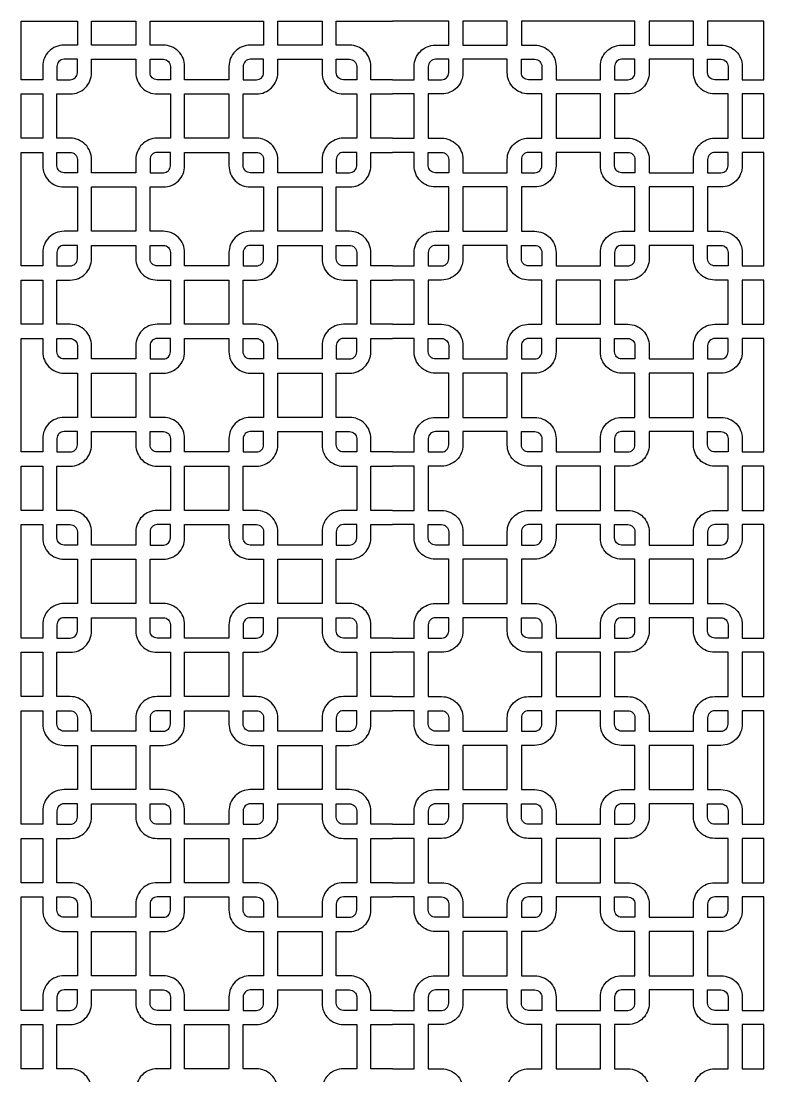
# Model space of a CAD drawing. Header units: inches. Extents: x 1694 to 2394, y -2929 to 1011.
# Drawn here: x 1694 to 2394, y 16 to 1011 of the extents above; entities that cross this region are included whole.
import ezdxf

# ---------------------------------------------------------------- set-up
doc = ezdxf.new("R2010")
doc.units = ezdxf.units.IN
doc.header["$MEASUREMENT"] = 0

msp = doc.modelspace()

# ---------------------------------------------------------------- linework, layer by layer
for points in [[(1746.74, 1010.54), (1746.74, 987.86), (1734.18, 987.86, 0.414214), (1714.11, 967.8), (1714.11, 955.23), (1693.75, 955.23)], [(1922.25, 1010.54), (1922.25, 987.86), (1909.69, 987.86, 0.414214), (1889.62, 967.8), (1889.62, 955.23), (1847.87, 955.23), (1847.87, 967.8, 0.414214), (1827.81, 987.86), (1815.24, 987.86), (1815.24, 1010.54)], [(2043.75, 955.23), (2023.38, 955.23), (2023.38, 967.8, 0.414214), (2003.32, 987.86), (1990.75, 987.86), (1990.75, 1010.54)], [(2043.75, 955.23), (2064.11, 955.23), (2064.11, 967.8, -0.414214), (2084.18, 987.86), (2096.74, 987.86), (2096.74, 1010.54)], [(2165.24, 1010.54), (2165.24, 987.86), (2177.81, 987.86, -0.414214), (2197.87, 967.8), (2197.87, 955.23), (2239.62, 955.23), (2239.62, 967.8, -0.414214), (2259.69, 987.86), (2272.25, 987.86), (2272.25, 1010.54)], [(2340.75, 1010.54), (2340.75, 987.86), (2353.32, 987.86, -0.414214), (2373.38, 967.8), (2373.38, 955.23), (2393.75, 955.23)], [(1693.75, 886.73), (1714.11, 886.73), (1714.11, 874.16, 0.414214), (1734.18, 854.1), (1746.74, 854.1), (1746.74, 812.35), (1734.18, 812.35, 0.414214), (1714.11, 792.29), (1714.11, 779.72), (1693.75, 779.72)], [(2043.75, 779.72), (2023.38, 779.72), (2023.38, 792.29, 0.414214), (2003.32, 812.35), (1990.75, 812.35), (1990.75, 854.1), (2003.32, 854.1, 0.414214), (2023.38, 874.16), (2023.38, 886.73), (2043.75, 886.73)], [(2043.75, 779.72), (2064.11, 779.72), (2064.11, 792.29, -0.414214), (2084.18, 812.35), (2096.74, 812.35), (2096.74, 854.1), (2084.18, 854.1, -0.414214), (2064.11, 874.16), (2064.11, 886.73), (2043.75, 886.73)], [(2393.75, 886.73), (2373.38, 886.73), (2373.38, 874.16, -0.414214), (2353.32, 854.1), (2340.75, 854.1), (2340.75, 812.35), (2353.32, 812.35, -0.414214), (2373.38, 792.29), (2373.38, 779.72), (2393.75, 779.72)], [(1693.75, 711.22), (1714.11, 711.22), (1714.11, 698.66, 0.414214), (1734.18, 678.59), (1746.74, 678.59), (1746.74, 636.84), (1734.18, 636.84, 0.414214), (1714.11, 616.78), (1714.11, 604.21), (1693.75, 604.21)], [(2043.75, 604.21), (2023.38, 604.21), (2023.38, 616.78, 0.414214), (2003.32, 636.84), (1990.75, 636.84), (1990.75, 678.59), (2003.32, 678.59, 0.414214), (2023.38, 698.66), (2023.38, 711.22), (2043.75, 711.22)], [(2043.75, 604.21), (2064.11, 604.21), (2064.11, 616.78, -0.414214), (2084.18, 636.84), (2096.74, 636.84), (2096.74, 678.59), (2084.18, 678.59, -0.414214), (2064.11, 698.66), (2064.11, 711.22), (2043.75, 711.22)], [(2393.75, 711.22), (2373.38, 711.22), (2373.38, 698.66, -0.414214), (2353.32, 678.59), (2340.75, 678.59), (2340.75, 636.84), (2353.32, 636.84, -0.414214), (2373.38, 616.78), (2373.38, 604.21), (2393.75, 604.21)], [(1693.75, 535.71), (1714.11, 535.71), (1714.11, 523.15, 0.414214), (1734.18, 503.08), (1746.74, 503.08), (1746.74, 461.33), (1734.18, 461.33, 0.414214), (1714.11, 441.27), (1714.11, 428.7), (1693.75, 428.7)], [(2043.75, 428.7), (2023.38, 428.7), (2023.38, 441.27, 0.414214), (2003.32, 461.33), (1990.75, 461.33), (1990.75, 503.08), (2003.32, 503.08, 0.414214), (2023.38, 523.15), (2023.38, 535.71), (2043.75, 535.71)], [(2043.75, 428.7), (2064.11, 428.7), (2064.11, 441.27, -0.414214), (2084.18, 461.33), (2096.74, 461.33), (2096.74, 503.08), (2084.18, 503.08, -0.414214), (2064.11, 523.15), (2064.11, 535.71), (2043.75, 535.71)], [(2393.75, 535.71), (2373.38, 535.71), (2373.38, 523.15, -0.414214), (2353.32, 503.08), (2340.75, 503.08), (2340.75, 461.33), (2353.32, 461.33, -0.414214), (2373.38, 441.27), (2373.38, 428.7), (2393.75, 428.7)], [(1693.75, 360.2), (1714.11, 360.2), (1714.11, 347.64, 0.414214), (1734.18, 327.57), (1746.74, 327.57), (1746.74, 285.82), (1734.18, 285.82, 0.414214), (1714.11, 265.76), (1714.11, 253.2), (1693.75, 253.2)], [(2043.75, 253.2), (2023.38, 253.2), (2023.38, 265.76, 0.414214), (2003.32, 285.82), (1990.75, 285.82), (1990.75, 327.57), (2003.32, 327.57, 0.414214), (2023.38, 347.64), (2023.38, 360.2), (2043.75, 360.2)], [(2043.75, 253.2), (2064.11, 253.2), (2064.11, 265.76, -0.414214), (2084.18, 285.82), (2096.74, 285.82), (2096.74, 327.57), (2084.18, 327.57, -0.414214), (2064.11, 347.64), (2064.11, 360.2), (2043.75, 360.2)], [(2393.75, 360.2), (2373.38, 360.2), (2373.38, 347.64, -0.414214), (2353.32, 327.57), (2340.75, 327.57), (2340.75, 285.82), (2353.32, 285.82, -0.414214), (2373.38, 265.76), (2373.38, 253.2), (2393.75, 253.2)], [(1693.75, 184.69), (1714.11, 184.69), (1714.11, 172.13, 0.414214), (1734.18, 152.07), (1746.74, 152.07), (1746.74, 110.32), (1734.18, 110.32, 0.414214), (1714.11, 90.25), (1714.11, 77.69), (1693.75, 77.69)], [(2043.75, 77.69), (2023.38, 77.69), (2023.38, 90.25, 0.414214), (2003.32, 110.32), (1990.75, 110.32), (1990.75, 152.07), (2003.32, 152.07, 0.414214), (2023.38, 172.13), (2023.38, 184.69), (2043.75, 184.69)], [(2043.75, 77.69), (2064.11, 77.69), (2064.11, 90.25, -0.414214), (2084.18, 110.32), (2096.74, 110.32), (2096.74, 152.07), (2084.18, 152.07, -0.414214), (2064.11, 172.13), (2064.11, 184.69), (2043.75, 184.69)], [(2393.75, 184.69), (2373.38, 184.69), (2373.38, 172.13, -0.414214), (2353.32, 152.07), (2340.75, 152.07), (2340.75, 110.32), (2353.32, 110.32, -0.414214), (2373.38, 90.25), (2373.38, 77.69), (2393.75, 77.69)]]:
    msp.add_lwpolyline(points, format="xyb")
for points in [[(1693.75, 955.23), (1693.75, 1010.54), (1746.74, 1010.54)], [(1801.87, 1010.54), (1801.87, 987.86), (1760.12, 987.86), (1760.12, 1010.54)], [(1760.12, 1010.54), (1801.87, 1010.54)], [(1815.24, 1010.54), (1922.25, 1010.54)], [(1977.38, 1010.54), (1977.38, 987.86), (1935.63, 987.86), (1935.63, 1010.54)], [(1935.63, 1010.54), (1977.38, 1010.54)], [(1990.75, 1010.54), (2043.75, 1010.54)], [(2096.74, 1010.54), (2043.75, 1010.54)], [(2151.87, 1010.54), (2110.12, 1010.54)], [(2110.12, 1010.54), (2110.12, 987.86), (2151.87, 987.86), (2151.87, 1010.54)], [(2272.25, 1010.54), (2165.24, 1010.54)], [(2327.38, 1010.54), (2285.63, 1010.54)], [(2285.63, 1010.54), (2285.63, 987.86), (2327.38, 987.86), (2327.38, 1010.54)], [(2393.75, 955.23), (2393.75, 1010.54), (2340.75, 1010.54)], [(1693.75, 941.86), (1714.11, 941.86), (1714.11, 900.11), (1693.75, 900.11)], [(1693.75, 900.11), (1693.75, 941.86)], [(2043.75, 900.11), (2023.38, 900.11), (2023.38, 941.86), (2043.75, 941.86)], [(2043.75, 900.11), (2064.11, 900.11), (2064.11, 941.86), (2043.75, 941.86)], [(2393.75, 941.86), (2373.38, 941.86), (2373.38, 900.11), (2393.75, 900.11)], [(2393.75, 900.11), (2393.75, 941.86)], [(1693.75, 779.72), (1693.75, 886.73)], [(2393.75, 779.72), (2393.75, 886.73)], [(1693.75, 766.35), (1714.11, 766.35), (1714.11, 724.6), (1693.75, 724.6)], [(1693.75, 724.6), (1693.75, 766.35)], [(2043.75, 724.6), (2023.38, 724.6), (2023.38, 766.35), (2043.75, 766.35)], [(2043.75, 724.6), (2064.11, 724.6), (2064.11, 766.35), (2043.75, 766.35)], [(2393.75, 766.35), (2373.38, 766.35), (2373.38, 724.6), (2393.75, 724.6)], [(2393.75, 724.6), (2393.75, 766.35)], [(1693.75, 604.21), (1693.75, 711.22)], [(2393.75, 604.21), (2393.75, 711.22)], [(1693.75, 590.84), (1714.11, 590.84), (1714.11, 549.09), (1693.75, 549.09)], [(1693.75, 549.09), (1693.75, 590.84)], [(2043.75, 549.09), (2023.38, 549.09), (2023.38, 590.84), (2043.75, 590.84)], [(2043.75, 549.09), (2064.11, 549.09), (2064.11, 590.84), (2043.75, 590.84)], [(2393.75, 590.84), (2373.38, 590.84), (2373.38, 549.09), (2393.75, 549.09)], [(2393.75, 549.09), (2393.75, 590.84)], [(1693.75, 428.7), (1693.75, 535.71)], [(2393.75, 428.7), (2393.75, 535.71)], [(1693.75, 415.33), (1714.11, 415.33), (1714.11, 373.58), (1693.75, 373.58)], [(1693.75, 373.58), (1693.75, 415.33)], [(2043.75, 373.58), (2023.38, 373.58), (2023.38, 415.33), (2043.75, 415.33)], [(2043.75, 373.58), (2064.11, 373.58), (2064.11, 415.33), (2043.75, 415.33)], [(2393.75, 415.33), (2373.38, 415.33), (2373.38, 373.58), (2393.75, 373.58)], [(2393.75, 373.58), (2393.75, 415.33)], [(1693.75, 253.2), (1693.75, 360.2)], [(2393.75, 253.2), (2393.75, 360.2)], [(1693.75, 239.82), (1714.11, 239.82), (1714.11, 198.07), (1693.75, 198.07)], [(1693.75, 198.07), (1693.75, 239.82)], [(2043.75, 198.07), (2023.38, 198.07), (2023.38, 239.82), (2043.75, 239.82)], [(2043.75, 198.07), (2064.11, 198.07), (2064.11, 239.82), (2043.75, 239.82)], [(2393.75, 239.82), (2373.38, 239.82), (2373.38, 198.07), (2393.75, 198.07)], [(2393.75, 198.07), (2393.75, 239.82)], [(1693.75, 77.69), (1693.75, 184.69)], [(2393.75, 77.69), (2393.75, 184.69)], [(1693.75, 64.31), (1714.11, 64.31), (1714.11, 22.56), (1693.75, 22.56)], [(1693.75, 22.56), (1693.75, 64.31)], [(2043.75, 22.56), (2023.38, 22.56), (2023.38, 64.31), (2043.75, 64.31)], [(2043.75, 22.56), (2064.11, 22.56), (2064.11, 64.31), (2043.75, 64.31)], [(2393.75, 64.31), (2373.38, 64.31), (2373.38, 22.56), (2393.75, 22.56)], [(2393.75, 22.56), (2393.75, 64.31)]]:
    msp.add_lwpolyline(points)
for points in [[(1834.5, 941.86), (1834.5, 900.11), (1821.93, 900.11, 0.414214), (1801.87, 880.04), (1801.87, 867.48), (1760.12, 867.48), (1760.12, 880.04, 0.414214), (1740.05, 900.11), (1727.49, 900.11), (1727.49, 941.86), (1740.05, 941.86, 0.414214), (1760.12, 961.92), (1760.12, 974.48), (1801.87, 974.48), (1801.87, 961.92, 0.414214), (1821.93, 941.86)], [(1727.49, 955.23), (1740.05, 955.23, 0.414214), (1746.74, 961.92), (1746.74, 974.48), (1734.18, 974.48, 0.414214), (1727.49, 967.8)], [(1815.24, 974.48), (1827.81, 974.48, -0.414214), (1834.5, 967.8), (1834.5, 955.23), (1821.93, 955.23, -0.414214), (1815.24, 961.92)], [(2010.01, 941.86), (2010.01, 900.11), (1997.44, 900.11, 0.414214), (1977.38, 880.04), (1977.38, 867.48), (1935.63, 867.48), (1935.63, 880.04, 0.414214), (1915.56, 900.11), (1903, 900.11), (1903, 941.86), (1915.56, 941.86, 0.414214), (1935.63, 961.92), (1935.63, 974.48), (1977.38, 974.48), (1977.38, 961.92, 0.414214), (1997.44, 941.86)], [(1903, 955.23), (1915.56, 955.23, 0.414214), (1922.25, 961.92), (1922.25, 974.48), (1909.69, 974.48, 0.414214), (1903, 967.8)], [(1990.75, 974.48), (2003.32, 974.48, -0.414214), (2010.01, 967.8), (2010.01, 955.23), (1997.44, 955.23, -0.414214), (1990.75, 961.92)], [(2096.74, 974.48), (2084.18, 974.48, 0.414214), (2077.49, 967.8), (2077.49, 955.23), (2090.05, 955.23, 0.414214), (2096.74, 961.92)], [(2077.49, 941.86), (2077.49, 900.11), (2090.05, 900.11, -0.414214), (2110.12, 880.04), (2110.12, 867.48), (2151.87, 867.48), (2151.87, 880.04, -0.414214), (2171.93, 900.11), (2184.5, 900.11), (2184.5, 941.86), (2171.93, 941.86, -0.414214), (2151.87, 961.92), (2151.87, 974.48), (2110.12, 974.48), (2110.12, 961.92, -0.414214), (2090.05, 941.86)], [(2184.5, 955.23), (2171.93, 955.23, -0.414214), (2165.24, 961.92), (2165.24, 974.48), (2177.81, 974.48, -0.414214), (2184.5, 967.8)], [(2272.25, 974.48), (2259.69, 974.48, 0.414214), (2253, 967.8), (2253, 955.23), (2265.56, 955.23, 0.414214), (2272.25, 961.92)], [(2253, 941.86), (2253, 900.11), (2265.56, 900.11, -0.414214), (2285.63, 880.04), (2285.63, 867.48), (2327.38, 867.48), (2327.38, 880.04, -0.414214), (2347.44, 900.11), (2360.01, 900.11), (2360.01, 941.86), (2347.44, 941.86, -0.414214), (2327.38, 961.92), (2327.38, 974.48), (2285.63, 974.48), (2285.63, 961.92, -0.414214), (2265.56, 941.86)], [(2360.01, 955.23), (2347.44, 955.23, -0.414214), (2340.75, 961.92), (2340.75, 974.48), (2353.32, 974.48, -0.414214), (2360.01, 967.8)], [(1727.49, 886.73), (1740.05, 886.73, -0.414214), (1746.74, 880.04), (1746.74, 867.48), (1734.18, 867.48, -0.414214), (1727.49, 874.16)], [(1922.25, 854.1), (1922.25, 812.35), (1909.69, 812.35, 0.414214), (1889.62, 792.29), (1889.62, 779.72), (1847.87, 779.72), (1847.87, 792.29, 0.414214), (1827.81, 812.35), (1815.24, 812.35), (1815.24, 854.1), (1827.81, 854.1, 0.414214), (1847.87, 874.16), (1847.87, 886.73), (1889.62, 886.73), (1889.62, 874.16, 0.414214), (1909.69, 854.1)], [(1815.24, 867.48), (1827.81, 867.48, 0.414214), (1834.5, 874.16), (1834.5, 886.73), (1821.93, 886.73, 0.414214), (1815.24, 880.04)], [(1903, 886.73), (1915.56, 886.73, -0.414214), (1922.25, 880.04), (1922.25, 867.48), (1909.69, 867.48, -0.414214), (1903, 874.16)], [(1990.75, 867.48), (2003.32, 867.48, 0.414214), (2010.01, 874.16), (2010.01, 886.73), (1997.44, 886.73, 0.414214), (1990.75, 880.04)], [(2096.74, 867.48), (2084.18, 867.48, -0.414214), (2077.49, 874.16), (2077.49, 886.73), (2090.05, 886.73, -0.414214), (2096.74, 880.04)], [(2184.5, 886.73), (2171.93, 886.73, 0.414214), (2165.24, 880.04), (2165.24, 867.48), (2177.81, 867.48, 0.414214), (2184.5, 874.16)], [(2165.24, 854.1), (2165.24, 812.35), (2177.81, 812.35, -0.414214), (2197.87, 792.29), (2197.87, 779.72), (2239.62, 779.72), (2239.62, 792.29, -0.414214), (2259.69, 812.35), (2272.25, 812.35), (2272.25, 854.1), (2259.69, 854.1, -0.414214), (2239.62, 874.16), (2239.62, 886.73), (2197.87, 886.73), (2197.87, 874.16, -0.414214), (2177.81, 854.1)], [(2272.25, 867.48), (2259.69, 867.48, -0.414214), (2253, 874.16), (2253, 886.73), (2265.56, 886.73, -0.414214), (2272.25, 880.04)], [(2360.01, 886.73), (2347.44, 886.73, 0.414214), (2340.75, 880.04), (2340.75, 867.48), (2353.32, 867.48, 0.414214), (2360.01, 874.16)], [(1834.5, 766.35), (1834.5, 724.6), (1821.93, 724.6, 0.414214), (1801.87, 704.53), (1801.87, 691.97), (1760.12, 691.97), (1760.12, 704.53, 0.414214), (1740.05, 724.6), (1727.49, 724.6), (1727.49, 766.35), (1740.05, 766.35, 0.414214), (1760.12, 786.41), (1760.12, 798.97), (1801.87, 798.97), (1801.87, 786.41, 0.414214), (1821.93, 766.35)], [(1727.49, 779.72), (1740.05, 779.72, 0.414214), (1746.74, 786.41), (1746.74, 798.97), (1734.18, 798.97, 0.414214), (1727.49, 792.29)], [(1815.24, 798.97), (1827.81, 798.97, -0.414214), (1834.5, 792.29), (1834.5, 779.72), (1821.93, 779.72, -0.414214), (1815.24, 786.41)], [(2010.01, 766.35), (2010.01, 724.6), (1997.44, 724.6, 0.414214), (1977.38, 704.53), (1977.38, 691.97), (1935.63, 691.97), (1935.63, 704.53, 0.414214), (1915.56, 724.6), (1903, 724.6), (1903, 766.35), (1915.56, 766.35, 0.414214), (1935.63, 786.41), (1935.63, 798.97), (1977.38, 798.97), (1977.38, 786.41, 0.414214), (1997.44, 766.35)], [(1903, 779.72), (1915.56, 779.72, 0.414214), (1922.25, 786.41), (1922.25, 798.97), (1909.69, 798.97, 0.414214), (1903, 792.29)], [(1990.75, 798.97), (2003.32, 798.97, -0.414214), (2010.01, 792.29), (2010.01, 779.72), (1997.44, 779.72, -0.414214), (1990.75, 786.41)], [(2096.74, 798.97), (2084.18, 798.97, 0.414214), (2077.49, 792.29), (2077.49, 779.72), (2090.05, 779.72, 0.414214), (2096.74, 786.41)], [(2077.49, 766.35), (2077.49, 724.6), (2090.05, 724.6, -0.414214), (2110.12, 704.53), (2110.12, 691.97), (2151.87, 691.97), (2151.87, 704.53, -0.414214), (2171.93, 724.6), (2184.5, 724.6), (2184.5, 766.35), (2171.93, 766.35, -0.414214), (2151.87, 786.41), (2151.87, 798.97), (2110.12, 798.97), (2110.12, 786.41, -0.414214), (2090.05, 766.35)], [(2184.5, 779.72), (2171.93, 779.72, -0.414214), (2165.24, 786.41), (2165.24, 798.97), (2177.81, 798.97, -0.414214), (2184.5, 792.29)], [(2272.25, 798.97), (2259.69, 798.97, 0.414214), (2253, 792.29), (2253, 779.72), (2265.56, 779.72, 0.414214), (2272.25, 786.41)], [(2253, 766.35), (2253, 724.6), (2265.56, 724.6, -0.414214), (2285.63, 704.53), (2285.63, 691.97), (2327.38, 691.97), (2327.38, 704.53, -0.414214), (2347.44, 724.6), (2360.01, 724.6), (2360.01, 766.35), (2347.44, 766.35, -0.414214), (2327.38, 786.41), (2327.38, 798.97), (2285.63, 798.97), (2285.63, 786.41, -0.414214), (2265.56, 766.35)], [(2360.01, 779.72), (2347.44, 779.72, -0.414214), (2340.75, 786.41), (2340.75, 798.97), (2353.32, 798.97, -0.414214), (2360.01, 792.29)], [(1727.49, 711.22), (1740.05, 711.22, -0.414214), (1746.74, 704.53), (1746.74, 691.97), (1734.18, 691.97, -0.414214), (1727.49, 698.66)], [(1815.24, 691.97), (1827.81, 691.97, 0.414214), (1834.5, 698.66), (1834.5, 711.22), (1821.93, 711.22, 0.414214), (1815.24, 704.53)], [(1922.25, 678.59), (1922.25, 636.84), (1909.69, 636.84, 0.414214), (1889.62, 616.78), (1889.62, 604.21), (1847.87, 604.21), (1847.87, 616.78, 0.414214), (1827.81, 636.84), (1815.24, 636.84), (1815.24, 678.59), (1827.81, 678.59, 0.414214), (1847.87, 698.66), (1847.87, 711.22), (1889.62, 711.22), (1889.62, 698.66, 0.414214), (1909.69, 678.59)], [(1903, 711.22), (1915.56, 711.22, -0.414214), (1922.25, 704.53), (1922.25, 691.97), (1909.69, 691.97, -0.414214), (1903, 698.66)], [(1990.75, 691.97), (2003.32, 691.97, 0.414214), (2010.01, 698.66), (2010.01, 711.22), (1997.44, 711.22, 0.414214), (1990.75, 704.53)], [(2096.74, 691.97), (2084.18, 691.97, -0.414214), (2077.49, 698.66), (2077.49, 711.22), (2090.05, 711.22, -0.414214), (2096.74, 704.53)], [(2184.5, 711.22), (2171.93, 711.22, 0.414214), (2165.24, 704.53), (2165.24, 691.97), (2177.81, 691.97, 0.414214), (2184.5, 698.66)], [(2165.24, 678.59), (2165.24, 636.84), (2177.81, 636.84, -0.414214), (2197.87, 616.78), (2197.87, 604.21), (2239.62, 604.21), (2239.62, 616.78, -0.414214), (2259.69, 636.84), (2272.25, 636.84), (2272.25, 678.59), (2259.69, 678.59, -0.414214), (2239.62, 698.66), (2239.62, 711.22), (2197.87, 711.22), (2197.87, 698.66, -0.414214), (2177.81, 678.59)], [(2272.25, 691.97), (2259.69, 691.97, -0.414214), (2253, 698.66), (2253, 711.22), (2265.56, 711.22, -0.414214), (2272.25, 704.53)], [(2360.01, 711.22), (2347.44, 711.22, 0.414214), (2340.75, 704.53), (2340.75, 691.97), (2353.32, 691.97, 0.414214), (2360.01, 698.66)], [(1834.5, 590.84), (1834.5, 549.09), (1821.93, 549.09, 0.414214), (1801.87, 529.02), (1801.87, 516.46), (1760.12, 516.46), (1760.12, 529.02, 0.414214), (1740.05, 549.09), (1727.49, 549.09), (1727.49, 590.84), (1740.05, 590.84, 0.414214), (1760.12, 610.9), (1760.12, 623.47), (1801.87, 623.47), (1801.87, 610.9, 0.414214), (1821.93, 590.84)], [(1727.49, 604.21), (1740.05, 604.21, 0.414214), (1746.74, 610.9), (1746.74, 623.47), (1734.18, 623.47, 0.414214), (1727.49, 616.78)], [(1815.24, 623.47), (1827.81, 623.47, -0.414214), (1834.5, 616.78), (1834.5, 604.21), (1821.93, 604.21, -0.414214), (1815.24, 610.9)], [(2010.01, 590.84), (2010.01, 549.09), (1997.44, 549.09, 0.414214), (1977.38, 529.02), (1977.38, 516.46), (1935.63, 516.46), (1935.63, 529.02, 0.414214), (1915.56, 549.09), (1903, 549.09), (1903, 590.84), (1915.56, 590.84, 0.414214), (1935.63, 610.9), (1935.63, 623.47), (1977.38, 623.47), (1977.38, 610.9, 0.414214), (1997.44, 590.84)], [(1903, 604.21), (1915.56, 604.21, 0.414214), (1922.25, 610.9), (1922.25, 623.47), (1909.69, 623.47, 0.414214), (1903, 616.78)], [(1990.75, 623.47), (2003.32, 623.47, -0.414214), (2010.01, 616.78), (2010.01, 604.21), (1997.44, 604.21, -0.414214), (1990.75, 610.9)], [(2096.74, 623.47), (2084.18, 623.47, 0.414214), (2077.49, 616.78), (2077.49, 604.21), (2090.05, 604.21, 0.414214), (2096.74, 610.9)], [(2077.49, 590.84), (2077.49, 549.09), (2090.05, 549.09, -0.414214), (2110.12, 529.02), (2110.12, 516.46), (2151.87, 516.46), (2151.87, 529.02, -0.414214), (2171.93, 549.09), (2184.5, 549.09), (2184.5, 590.84), (2171.93, 590.84, -0.414214), (2151.87, 610.9), (2151.87, 623.47), (2110.12, 623.47), (2110.12, 610.9, -0.414214), (2090.05, 590.84)], [(2184.5, 604.21), (2171.93, 604.21, -0.414214), (2165.24, 610.9), (2165.24, 623.47), (2177.81, 623.47, -0.414214), (2184.5, 616.78)], [(2272.25, 623.47), (2259.69, 623.47, 0.414214), (2253, 616.78), (2253, 604.21), (2265.56, 604.21, 0.414214), (2272.25, 610.9)], [(2253, 590.84), (2253, 549.09), (2265.56, 549.09, -0.414214), (2285.63, 529.02), (2285.63, 516.46), (2327.38, 516.46), (2327.38, 529.02, -0.414214), (2347.44, 549.09), (2360.01, 549.09), (2360.01, 590.84), (2347.44, 590.84, -0.414214), (2327.38, 610.9), (2327.38, 623.47), (2285.63, 623.47), (2285.63, 610.9, -0.414214), (2265.56, 590.84)], [(2360.01, 604.21), (2347.44, 604.21, -0.414214), (2340.75, 610.9), (2340.75, 623.47), (2353.32, 623.47, -0.414214), (2360.01, 616.78)], [(1727.49, 535.71), (1740.05, 535.71, -0.414214), (1746.74, 529.02), (1746.74, 516.46), (1734.18, 516.46, -0.414214), (1727.49, 523.15)], [(1815.24, 516.46), (1827.81, 516.46, 0.414214), (1834.5, 523.15), (1834.5, 535.71), (1821.93, 535.71, 0.414214), (1815.24, 529.02)], [(1922.25, 503.08), (1922.25, 461.33), (1909.69, 461.33, 0.414214), (1889.62, 441.27), (1889.62, 428.7), (1847.87, 428.7), (1847.87, 441.27, 0.414214), (1827.81, 461.33), (1815.24, 461.33), (1815.24, 503.08), (1827.81, 503.08, 0.414214), (1847.87, 523.15), (1847.87, 535.71), (1889.62, 535.71), (1889.62, 523.15, 0.414214), (1909.69, 503.08)], [(1903, 535.71), (1915.56, 535.71, -0.414214), (1922.25, 529.02), (1922.25, 516.46), (1909.69, 516.46, -0.414214), (1903, 523.15)], [(1990.75, 516.46), (2003.32, 516.46, 0.414214), (2010.01, 523.15), (2010.01, 535.71), (1997.44, 535.71, 0.414214), (1990.75, 529.02)], [(2096.74, 516.46), (2084.18, 516.46, -0.414214), (2077.49, 523.15), (2077.49, 535.71), (2090.05, 535.71, -0.414214), (2096.74, 529.02)], [(2184.5, 535.71), (2171.93, 535.71, 0.414214), (2165.24, 529.02), (2165.24, 516.46), (2177.81, 516.46, 0.414214), (2184.5, 523.15)], [(2165.24, 503.08), (2165.24, 461.33), (2177.81, 461.33, -0.414214), (2197.87, 441.27), (2197.87, 428.7), (2239.62, 428.7), (2239.62, 441.27, -0.414214), (2259.69, 461.33), (2272.25, 461.33), (2272.25, 503.08), (2259.69, 503.08, -0.414214), (2239.62, 523.15), (2239.62, 535.71), (2197.87, 535.71), (2197.87, 523.15, -0.414214), (2177.81, 503.08)], [(2272.25, 516.46), (2259.69, 516.46, -0.414214), (2253, 523.15), (2253, 535.71), (2265.56, 535.71, -0.414214), (2272.25, 529.02)], [(2360.01, 535.71), (2347.44, 535.71, 0.414214), (2340.75, 529.02), (2340.75, 516.46), (2353.32, 516.46, 0.414214), (2360.01, 523.15)], [(1834.5, 415.33), (1834.5, 373.58), (1821.93, 373.58, 0.414214), (1801.87, 353.51), (1801.87, 340.95), (1760.12, 340.95), (1760.12, 353.51, 0.414214), (1740.05, 373.58), (1727.49, 373.58), (1727.49, 415.33), (1740.05, 415.33, 0.414214), (1760.12, 435.39), (1760.12, 447.96), (1801.87, 447.96), (1801.87, 435.39, 0.414214), (1821.93, 415.33)], [(1727.49, 428.7), (1740.05, 428.7, 0.414214), (1746.74, 435.39), (1746.74, 447.96), (1734.18, 447.96, 0.414214), (1727.49, 441.27)], [(1815.24, 447.96), (1827.81, 447.96, -0.414214), (1834.5, 441.27), (1834.5, 428.7), (1821.93, 428.7, -0.414214), (1815.24, 435.39)], [(2010.01, 415.33), (2010.01, 373.58), (1997.44, 373.58, 0.414214), (1977.38, 353.51), (1977.38, 340.95), (1935.63, 340.95), (1935.63, 353.51, 0.414214), (1915.56, 373.58), (1903, 373.58), (1903, 415.33), (1915.56, 415.33, 0.414214), (1935.63, 435.39), (1935.63, 447.96), (1977.38, 447.96), (1977.38, 435.39, 0.414214), (1997.44, 415.33)], [(1903, 428.7), (1915.56, 428.7, 0.414214), (1922.25, 435.39), (1922.25, 447.96), (1909.69, 447.96, 0.414214), (1903, 441.27)], [(1990.75, 447.96), (2003.32, 447.96, -0.414214), (2010.01, 441.27), (2010.01, 428.7), (1997.44, 428.7, -0.414214), (1990.75, 435.39)], [(2096.74, 447.96), (2084.18, 447.96, 0.414214), (2077.49, 441.27), (2077.49, 428.7), (2090.05, 428.7, 0.414214), (2096.74, 435.39)], [(2077.49, 415.33), (2077.49, 373.58), (2090.05, 373.58, -0.414214), (2110.12, 353.51), (2110.12, 340.95), (2151.87, 340.95), (2151.87, 353.51, -0.414214), (2171.93, 373.58), (2184.5, 373.58), (2184.5, 415.33), (2171.93, 415.33, -0.414214), (2151.87, 435.39), (2151.87, 447.96), (2110.12, 447.96), (2110.12, 435.39, -0.414214), (2090.05, 415.33)], [(2184.5, 428.7), (2171.93, 428.7, -0.414214), (2165.24, 435.39), (2165.24, 447.96), (2177.81, 447.96, -0.414214), (2184.5, 441.27)], [(2272.25, 447.96), (2259.69, 447.96, 0.414214), (2253, 441.27), (2253, 428.7), (2265.56, 428.7, 0.414214), (2272.25, 435.39)], [(2253, 415.33), (2253, 373.58), (2265.56, 373.58, -0.414214), (2285.63, 353.51), (2285.63, 340.95), (2327.38, 340.95), (2327.38, 353.51, -0.414214), (2347.44, 373.58), (2360.01, 373.58), (2360.01, 415.33), (2347.44, 415.33, -0.414214), (2327.38, 435.39), (2327.38, 447.96), (2285.63, 447.96), (2285.63, 435.39, -0.414214), (2265.56, 415.33)], [(2360.01, 428.7), (2347.44, 428.7, -0.414214), (2340.75, 435.39), (2340.75, 447.96), (2353.32, 447.96, -0.414214), (2360.01, 441.27)], [(1727.49, 360.2), (1740.05, 360.2, -0.414214), (1746.74, 353.51), (1746.74, 340.95), (1734.18, 340.95, -0.414214), (1727.49, 347.64)], [(1815.24, 340.95), (1827.81, 340.95, 0.414214), (1834.5, 347.64), (1834.5, 360.2), (1821.93, 360.2, 0.414214), (1815.24, 353.51)], [(1922.25, 327.57), (1922.25, 285.82), (1909.69, 285.82, 0.414214), (1889.62, 265.76), (1889.62, 253.2), (1847.87, 253.2), (1847.87, 265.76, 0.414214), (1827.81, 285.82), (1815.24, 285.82), (1815.24, 327.57), (1827.81, 327.57, 0.414214), (1847.87, 347.64), (1847.87, 360.2), (1889.62, 360.2), (1889.62, 347.64, 0.414214), (1909.69, 327.57)], [(1903, 360.2), (1915.56, 360.2, -0.414214), (1922.25, 353.51), (1922.25, 340.95), (1909.69, 340.95, -0.414214), (1903, 347.64)], [(1990.75, 340.95), (2003.32, 340.95, 0.414214), (2010.01, 347.64), (2010.01, 360.2), (1997.44, 360.2, 0.414214), (1990.75, 353.51)], [(2096.74, 340.95), (2084.18, 340.95, -0.414214), (2077.49, 347.64), (2077.49, 360.2), (2090.05, 360.2, -0.414214), (2096.74, 353.51)], [(2184.5, 360.2), (2171.93, 360.2, 0.414214), (2165.24, 353.51), (2165.24, 340.95), (2177.81, 340.95, 0.414214), (2184.5, 347.64)], [(2165.24, 327.57), (2165.24, 285.82), (2177.81, 285.82, -0.414214), (2197.87, 265.76), (2197.87, 253.2), (2239.62, 253.2), (2239.62, 265.76, -0.414214), (2259.69, 285.82), (2272.25, 285.82), (2272.25, 327.57), (2259.69, 327.57, -0.414214), (2239.62, 347.64), (2239.62, 360.2), (2197.87, 360.2), (2197.87, 347.64, -0.414214), (2177.81, 327.57)], [(2272.25, 340.95), (2259.69, 340.95, -0.414214), (2253, 347.64), (2253, 360.2), (2265.56, 360.2, -0.414214), (2272.25, 353.51)], [(2360.01, 360.2), (2347.44, 360.2, 0.414214), (2340.75, 353.51), (2340.75, 340.95), (2353.32, 340.95, 0.414214), (2360.01, 347.64)], [(1834.5, 239.82), (1834.5, 198.07), (1821.93, 198.07, 0.414214), (1801.87, 178.01), (1801.87, 165.44), (1760.12, 165.44), (1760.12, 178.01, 0.414214), (1740.05, 198.07), (1727.49, 198.07), (1727.49, 239.82), (1740.05, 239.82, 0.414214), (1760.12, 259.88), (1760.12, 272.45), (1801.87, 272.45), (1801.87, 259.88, 0.414214), (1821.93, 239.82)], [(1727.49, 253.2), (1740.05, 253.2, 0.414214), (1746.74, 259.88), (1746.74, 272.45), (1734.18, 272.45, 0.414214), (1727.49, 265.76)], [(1815.24, 272.45), (1827.81, 272.45, -0.414214), (1834.5, 265.76), (1834.5, 253.2), (1821.93, 253.2, -0.414214), (1815.24, 259.88)], [(2010.01, 239.82), (2010.01, 198.07), (1997.44, 198.07, 0.414214), (1977.38, 178.01), (1977.38, 165.44), (1935.63, 165.44), (1935.63, 178.01, 0.414214), (1915.56, 198.07), (1903, 198.07), (1903, 239.82), (1915.56, 239.82, 0.414214), (1935.63, 259.88), (1935.63, 272.45), (1977.38, 272.45), (1977.38, 259.88, 0.414214), (1997.44, 239.82)], [(1903, 253.2), (1915.56, 253.2, 0.414214), (1922.25, 259.88), (1922.25, 272.45), (1909.69, 272.45, 0.414214), (1903, 265.76)], [(1990.75, 272.45), (2003.32, 272.45, -0.414214), (2010.01, 265.76), (2010.01, 253.2), (1997.44, 253.2, -0.414214), (1990.75, 259.88)], [(2096.74, 272.45), (2084.18, 272.45, 0.414214), (2077.49, 265.76), (2077.49, 253.2), (2090.05, 253.2, 0.414214), (2096.74, 259.88)], [(2077.49, 239.82), (2077.49, 198.07), (2090.05, 198.07, -0.414214), (2110.12, 178.01), (2110.12, 165.44), (2151.87, 165.44), (2151.87, 178.01, -0.414214), (2171.93, 198.07), (2184.5, 198.07), (2184.5, 239.82), (2171.93, 239.82, -0.414214), (2151.87, 259.88), (2151.87, 272.45), (2110.12, 272.45), (2110.12, 259.88, -0.414214), (2090.05, 239.82)], [(2184.5, 253.2), (2171.93, 253.2, -0.414214), (2165.24, 259.88), (2165.24, 272.45), (2177.81, 272.45, -0.414214), (2184.5, 265.76)], [(2272.25, 272.45), (2259.69, 272.45, 0.414214), (2253, 265.76), (2253, 253.2), (2265.56, 253.2, 0.414214), (2272.25, 259.88)], [(2253, 239.82), (2253, 198.07), (2265.56, 198.07, -0.414214), (2285.63, 178.01), (2285.63, 165.44), (2327.38, 165.44), (2327.38, 178.01, -0.414214), (2347.44, 198.07), (2360.01, 198.07), (2360.01, 239.82), (2347.44, 239.82, -0.414214), (2327.38, 259.88), (2327.38, 272.45), (2285.63, 272.45), (2285.63, 259.88, -0.414214), (2265.56, 239.82)], [(2360.01, 253.2), (2347.44, 253.2, -0.414214), (2340.75, 259.88), (2340.75, 272.45), (2353.32, 272.45, -0.414214), (2360.01, 265.76)], [(1727.49, 184.69), (1740.05, 184.69, -0.414214), (1746.74, 178.01), (1746.74, 165.44), (1734.18, 165.44, -0.414214), (1727.49, 172.13)], [(1815.24, 165.44), (1827.81, 165.44, 0.414214), (1834.5, 172.13), (1834.5, 184.69), (1821.93, 184.69, 0.414214), (1815.24, 178.01)], [(1922.25, 152.07), (1922.25, 110.32), (1909.69, 110.32, 0.414214), (1889.62, 90.25), (1889.62, 77.69), (1847.87, 77.69), (1847.87, 90.25, 0.414214), (1827.81, 110.32), (1815.24, 110.32), (1815.24, 152.07), (1827.81, 152.07, 0.414214), (1847.87, 172.13), (1847.87, 184.69), (1889.62, 184.69), (1889.62, 172.13, 0.414214), (1909.69, 152.07)], [(1903, 184.69), (1915.56, 184.69, -0.414214), (1922.25, 178.01), (1922.25, 165.44), (1909.69, 165.44, -0.414214), (1903, 172.13)], [(1990.75, 165.44), (2003.32, 165.44, 0.414214), (2010.01, 172.13), (2010.01, 184.69), (1997.44, 184.69, 0.414214), (1990.75, 178.01)], [(2096.74, 165.44), (2084.18, 165.44, -0.414214), (2077.49, 172.13), (2077.49, 184.69), (2090.05, 184.69, -0.414214), (2096.74, 178.01)], [(2184.5, 184.69), (2171.93, 184.69, 0.414214), (2165.24, 178.01), (2165.24, 165.44), (2177.81, 165.44, 0.414214), (2184.5, 172.13)], [(2165.24, 152.07), (2165.24, 110.32), (2177.81, 110.32, -0.414214), (2197.87, 90.25), (2197.87, 77.69), (2239.62, 77.69), (2239.62, 90.25, -0.414214), (2259.69, 110.32), (2272.25, 110.32), (2272.25, 152.07), (2259.69, 152.07, -0.414214), (2239.62, 172.13), (2239.62, 184.69), (2197.87, 184.69), (2197.87, 172.13, -0.414214), (2177.81, 152.07)], [(2272.25, 165.44), (2259.69, 165.44, -0.414214), (2253, 172.13), (2253, 184.69), (2265.56, 184.69, -0.414214), (2272.25, 178.01)], [(2360.01, 184.69), (2347.44, 184.69, 0.414214), (2340.75, 178.01), (2340.75, 165.44), (2353.32, 165.44, 0.414214), (2360.01, 172.13)], [(1834.5, 64.31), (1834.5, 22.56), (1821.93, 22.56, 0.414214), (1801.87, 2.5), (1801.87, -10.07), (1760.12, -10.07), (1760.12, 2.5, 0.414214), (1740.05, 22.56), (1727.49, 22.56), (1727.49, 64.31), (1740.05, 64.31, 0.414214), (1760.12, 84.37), (1760.12, 96.94), (1801.87, 96.94), (1801.87, 84.37, 0.414214), (1821.93, 64.31)], [(1727.49, 77.69), (1740.05, 77.69, 0.414214), (1746.74, 84.37), (1746.74, 96.94), (1734.18, 96.94, 0.414214), (1727.49, 90.25)], [(1815.24, 96.94), (1827.81, 96.94, -0.414214), (1834.5, 90.25), (1834.5, 77.69), (1821.93, 77.69, -0.414214), (1815.24, 84.37)], [(2010.01, 64.31), (2010.01, 22.56), (1997.44, 22.56, 0.414214), (1977.38, 2.5), (1977.38, -10.07), (1935.63, -10.07), (1935.63, 2.5, 0.414214), (1915.56, 22.56), (1903, 22.56), (1903, 64.31), (1915.56, 64.31, 0.414214), (1935.63, 84.37), (1935.63, 96.94), (1977.38, 96.94), (1977.38, 84.37, 0.414214), (1997.44, 64.31)], [(1903, 77.69), (1915.56, 77.69, 0.414214), (1922.25, 84.37), (1922.25, 96.94), (1909.69, 96.94, 0.414214), (1903, 90.25)], [(1990.75, 96.94), (2003.32, 96.94, -0.414214), (2010.01, 90.25), (2010.01, 77.69), (1997.44, 77.69, -0.414214), (1990.75, 84.37)], [(2096.74, 96.94), (2084.18, 96.94, 0.414214), (2077.49, 90.25), (2077.49, 77.69), (2090.05, 77.69, 0.414214), (2096.74, 84.37)], [(2077.49, 64.31), (2077.49, 22.56), (2090.05, 22.56, -0.414214), (2110.12, 2.5), (2110.12, -10.07), (2151.87, -10.07), (2151.87, 2.5, -0.414214), (2171.93, 22.56), (2184.5, 22.56), (2184.5, 64.31), (2171.93, 64.31, -0.414214), (2151.87, 84.37), (2151.87, 96.94), (2110.12, 96.94), (2110.12, 84.37, -0.414214), (2090.05, 64.31)], [(2184.5, 77.69), (2171.93, 77.69, -0.414214), (2165.24, 84.37), (2165.24, 96.94), (2177.81, 96.94, -0.414214), (2184.5, 90.25)], [(2272.25, 96.94), (2259.69, 96.94, 0.414214), (2253, 90.25), (2253, 77.69), (2265.56, 77.69, 0.414214), (2272.25, 84.37)], [(2253, 64.31), (2253, 22.56), (2265.56, 22.56, -0.414214), (2285.63, 2.5), (2285.63, -10.07), (2327.38, -10.07), (2327.38, 2.5, -0.414214), (2347.44, 22.56), (2360.01, 22.56), (2360.01, 64.31), (2347.44, 64.31, -0.414214), (2327.38, 84.37), (2327.38, 96.94), (2285.63, 96.94), (2285.63, 84.37, -0.414214), (2265.56, 64.31)], [(2360.01, 77.69), (2347.44, 77.69, -0.414214), (2340.75, 84.37), (2340.75, 96.94), (2353.32, 96.94, -0.414214), (2360.01, 90.25)]]:
    msp.add_lwpolyline(points, format="xyb", close=True)
for points in [[(1889.62, 941.86), (1889.62, 900.11), (1847.87, 900.11), (1847.87, 941.86)], [(2197.87, 941.86), (2197.87, 900.11), (2239.62, 900.11), (2239.62, 941.86)], [(1801.87, 854.1), (1801.87, 812.35), (1760.12, 812.35), (1760.12, 854.1)], [(1977.38, 854.1), (1977.38, 812.35), (1935.63, 812.35), (1935.63, 854.1)], [(2110.12, 854.1), (2110.12, 812.35), (2151.87, 812.35), (2151.87, 854.1)], [(2285.63, 854.1), (2285.63, 812.35), (2327.38, 812.35), (2327.38, 854.1)], [(1889.62, 766.35), (1889.62, 724.6), (1847.87, 724.6), (1847.87, 766.35)], [(2197.87, 766.35), (2197.87, 724.6), (2239.62, 724.6), (2239.62, 766.35)], [(1801.87, 678.59), (1801.87, 636.84), (1760.12, 636.84), (1760.12, 678.59)], [(1977.38, 678.59), (1977.38, 636.84), (1935.63, 636.84), (1935.63, 678.59)], [(2110.12, 678.59), (2110.12, 636.84), (2151.87, 636.84), (2151.87, 678.59)], [(2285.63, 678.59), (2285.63, 636.84), (2327.38, 636.84), (2327.38, 678.59)], [(1889.62, 590.84), (1889.62, 549.09), (1847.87, 549.09), (1847.87, 590.84)], [(2197.87, 590.84), (2197.87, 549.09), (2239.62, 549.09), (2239.62, 590.84)], [(1801.87, 503.08), (1801.87, 461.33), (1760.12, 461.33), (1760.12, 503.08)], [(1977.38, 503.08), (1977.38, 461.33), (1935.63, 461.33), (1935.63, 503.08)], [(2110.12, 503.08), (2110.12, 461.33), (2151.87, 461.33), (2151.87, 503.08)], [(2285.63, 503.08), (2285.63, 461.33), (2327.38, 461.33), (2327.38, 503.08)], [(1889.62, 415.33), (1889.62, 373.58), (1847.87, 373.58), (1847.87, 415.33)], [(2197.87, 415.33), (2197.87, 373.58), (2239.62, 373.58), (2239.62, 415.33)], [(1801.87, 327.57), (1801.87, 285.82), (1760.12, 285.82), (1760.12, 327.57)], [(1977.38, 327.57), (1977.38, 285.82), (1935.63, 285.82), (1935.63, 327.57)], [(2110.12, 327.57), (2110.12, 285.82), (2151.87, 285.82), (2151.87, 327.57)], [(2285.63, 327.57), (2285.63, 285.82), (2327.38, 285.82), (2327.38, 327.57)], [(1889.62, 239.82), (1889.62, 198.07), (1847.87, 198.07), (1847.87, 239.82)], [(2197.87, 239.82), (2197.87, 198.07), (2239.62, 198.07), (2239.62, 239.82)], [(1801.87, 152.07), (1801.87, 110.32), (1760.12, 110.32), (1760.12, 152.07)], [(1977.38, 152.07), (1977.38, 110.32), (1935.63, 110.32), (1935.63, 152.07)], [(2110.12, 152.07), (2110.12, 110.32), (2151.87, 110.32), (2151.87, 152.07)], [(2285.63, 152.07), (2285.63, 110.32), (2327.38, 110.32), (2327.38, 152.07)], [(1889.62, 64.31), (1889.62, 22.56), (1847.87, 22.56), (1847.87, 64.31)], [(2197.87, 64.31), (2197.87, 22.56), (2239.62, 22.56), (2239.62, 64.31)]]:
    msp.add_lwpolyline(points, close=True)

doc.saveas('drawing.dxf')
